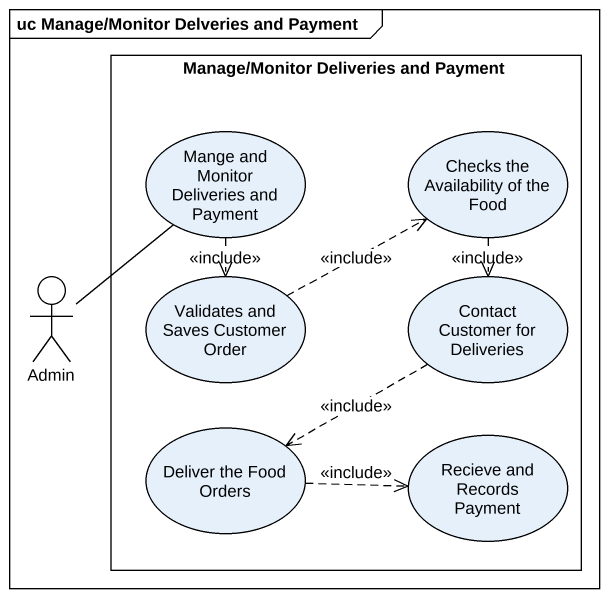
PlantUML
@startuml
mainframe uc Manage/Monitor Delveries and Payment
rectangle "Manage/Monitor Deliveries and Payment" as Manage_Monitor_Deliveries {
  usecase "Mange and Monitor Deliveries and Payment" as Mange_and_Monitor
  usecase "Checks the Availability of the Food" as Checks_the_Availability_of
  usecase "Validates and Saves Customer Order" as Validates_and_Saves
  usecase "Contact Customer for Deliveries" as Contact_Customer_for
  usecase "Deliver the Food Orders" as Deliver_the_Food_Orders
  usecase "Recieve and Records Payment" as Recieve_and_Records_Payment
}
actor Admin
Mange_and_Monitor ..> Validates_and_Saves : <<include>>
Checks_the_Availability_of ..> Contact_Customer_for : <<include>>
Admin -up- Mange_and_Monitor
Validates_and_Saves .right.> Checks_the_Availability_of : <<include>>
Contact_Customer_for .left.> Deliver_the_Food_Orders : <<include>>
Deliver_the_Food_Orders .right.> Recieve_and_Records_Payment : <<include>>
@enduml
